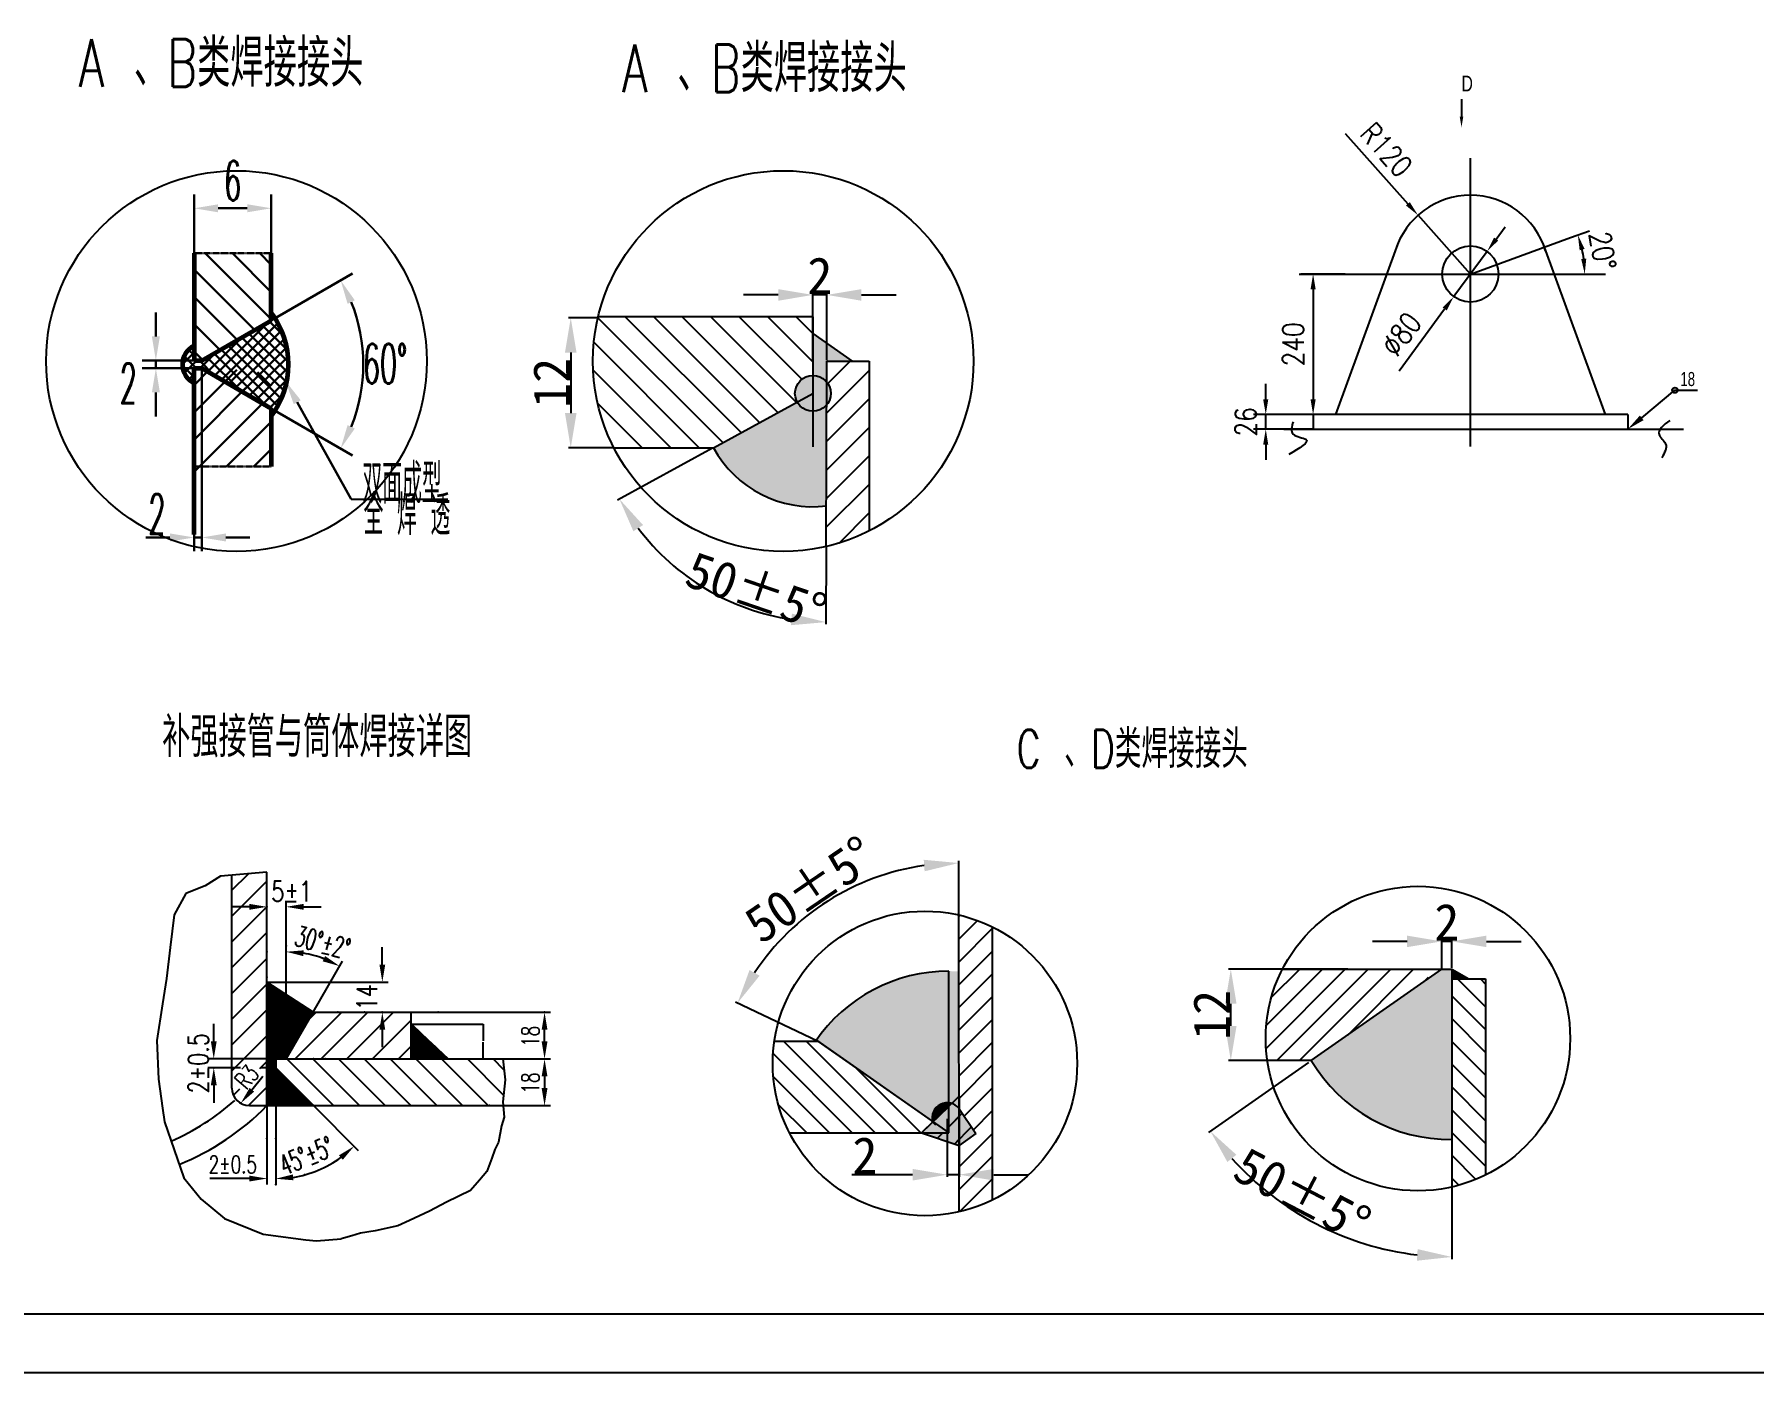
# Model space of a CAD drawing. Header units: millimetres. Extents: x 75358 to 83432, y 78872 to 84574.
# Drawn here: x 76791 to 79600, y 78872 to 81058 of the extents above; entities that cross this region are included whole.
import ezdxf
from ezdxf.enums import TextEntityAlignment as Align

# ---------------------------------------------------------------- set-up
doc = ezdxf.new("R2010")
doc.units = ezdxf.units.MM
for name, pattern in [('CENTER', [50.8, 31.75, -6.35, 6.35, -6.35]), ('JXX-S', [1.7, 0.9, -0.2, 0.1, -0.2, 0.1, -0.2]), ('XX-S', [0.5, 0.3, -0.2])]:
    doc.linetypes.add(name, pattern=pattern)
for name, color, linetype in [('09图框与明细表层', 4, 'Continuous'), ('1', 1, 'Continuous'), ('2', 4, 'Continuous'), ('2细线层', 4, 'Continuous'), ('3中心线层', 1, 'CENTER'), ('6文字层', 3, 'Continuous'), ('DIM', 4, 'Continuous')]:
    doc.layers.add(name, color=color, linetype=linetype)
for name, color, linetype, lineweight in [('A 粗实线', 7, 'Continuous', 60), ('B 细实线', 4, 'Continuous', 30), ('F 短虚线', 6, 'XX-S', 40), ('H 短双点线', 3, 'JXX-S', 30)]:
    doc.layers.add(name, color=color, linetype=linetype, lineweight=lineweight)
doc.styles.add('HZTXT', font='TXT.SHX', dxfattribs={"width": 0.75, "bigfont": 'HZTXT'})
doc.styles.add('ISO-25-WS', font='', dxfattribs={"height": 60})
doc.styles.get("Standard").update_dxf_attribs({"font": 'arial.ttf'})
doc.styles.add('TH_GBDIM', font='romans.shx', dxfattribs={"width": 0.8, "bigfont": 'gbcbig.shx'})
doc.styles.add('VCADHZ', font='vcadtxt3.shx', dxfattribs={"width": 0.75, "bigfont": 'vcadhz.shx'})
doc.styles.add('残雪', font='romans.shx', dxfattribs={"width": 0.5, "bigfont": 'hztxt.shx'})
doc.styles.get('ISO-25-WS').set_extended_font_data('FangSong_GB2312')
doc.dimstyles.new('ISO-25_WS', dxfattribs={"dimscale": 0.707071, "dimtxt": 60, "dimasz": 80, "dimexe": 5, "dimexo": 2, "dimgap": 2, "dimtad": 1, "dimdec": 4, "dimdsep": 46, "dimtxsty": 'ISO-25-WS', "dimcen": 2.5, "dimadec": 0, "dimazin": 0, "dimtfac": 1, "dimtdec": 4, "dimtix": 1, "dimtmove": 0, "dimatfit": 0, "dimfxl": 1, "dimtolj": 1, "dimtzin": 0, "dimarcsym": 0})
doc.dimstyles.get("Standard").update_dxf_attribs({"dimtxt": 0.18, "dimasz": 0.18, "dimexe": 0.18, "dimexo": 0.0625, "dimgap": 0.09, "dimtad": 0, "dimtih": 1, "dimtoh": 1, "dimdec": 4, "dimzin": 0, "dimdsep": 46, "dimtxsty": 'Standard', "dimcen": 0.09, "dimadec": 0, "dimazin": 0, "dimtfac": 1, "dimtdec": 4, "dimtofl": 0, "dimtmove": 0, "dimatfit": 3, "dimfxl": 1, "dimtolj": 1, "dimtzin": 0, "dimarcsym": 0})
doc.dimstyles.new('TH_GBDIM', dxfattribs={"dimscale": 10, "dimtxt": 3.5, "dimasz": 2.5, "dimexe": 2, "dimexo": 0, "dimgap": 1.5, "dimtad": 1, "dimdec": 0, "dimzin": 0, "dimdsep": 46, "dimtxsty": 'TH_GBDIM', "dimcen": 2.5, "dimclrd": 130, "dimclre": 130, "dimclrt": 3, "dimadec": 0, "dimazin": 0, "dimtfac": 0.714286, "dimtdec": 0, "dimtmove": 0, "dimatfit": 3, "dimfxl": 1, "dimtzin": 0, "dimlwd": -1, "dimlwe": -1, "dimarcsym": 0})
pattern_1 = [(45, (46822.65, 124720.036), (-18.613124, 18.613124), [])]

# ---------------------------------------------------------------- blocks, each defined once
blk = doc.blocks.new('*D229')
at = {"layer": 'Defpoints', "color": 0, "transparency": 16777216}
for p in [(77712.2, 80594.8), (77667.8, 80382.7), (77738.2, 80382.7)]:
    blk.add_point(p, dxfattribs=at)
at = {"layer": 'DIM', "color": 0, "lineweight": -2, "transparency": 16777216}
for p, q in [((77710.7, 80594.8), (77664.2, 80594.8)), ((77667.8, 80538.2), (77667.8, 80439.2)), ((77736.8, 80382.7), (77664.2, 80382.7))]:
    blk.add_line(p, q, dxfattribs=at)
at = {"layer": 'DIM', "color": 0, "transparency": 16777216}
for points in [[(77658.3, 80538.2), (77677.2, 80538.2), (77667.8, 80594.8)], [(77658.3, 80439.2), (77677.2, 80439.2), (77667.8, 80382.7)]]:
    blk.add_solid(points, dxfattribs=at)
at = {"layer": 'DIM', "color": 0, "transparency": 16777216, "insert": (77636.3, 80488.7), "char_height": 60, "attachment_point": 5, "rotation": 90, "style": 'ISO-25-WS'}
blk.add_mtext('\\A1;12', dxfattribs=at)
blk = doc.blocks.new('*D230')
at = {"layer": 'Defpoints', "color": 0, "transparency": 16777216}
for p in [(78086.2, 80524.3), (78063.4, 80471.5), (77900.9, 80382.7), (78085.2, 80221.4), (77833, 80192.4)]:
    blk.add_point(p, dxfattribs=at)
at = {"layer": 'DIM', "color": 0, "lineweight": -2, "transparency": 16777216}
for p, q in [((77899.6, 80382), (77744.2, 80297.1)), ((78085.2, 80220), (78084.8, 80094.3))]:
    blk.add_line(p, q, dxfattribs=at)
blk.add_arc((78086.1, 80483.8), 386, 217.0489, 261.4097, dxfattribs=at)
at = {"layer": 'DIM', "color": 0, "transparency": 16777216}
for points in [[(77770.1, 80246.2), (77785.9, 80256.4), (77747.3, 80298.8)], [(78029.1, 80111.6), (78027.7, 80092.8), (78084.8, 80097.8)]]:
    blk.add_solid(points, dxfattribs=at)
at = {"layer": 'DIM', "color": 0, "transparency": 16777216, "insert": (77971.1, 80148.4), "char_height": 60, "attachment_point": 5, "rotation": 341.0743, "style": 'ISO-25-WS'}
blk.add_mtext('\\A1;50±5°', dxfattribs=at)
blk = doc.blocks.new('*D231')
at = {"layer": 'Defpoints', "color": 0, "transparency": 16777216}
for p in [(78063.4, 80632.3), (78063.4, 80524.3), (78086.2, 80524.3)]:
    blk.add_point(p, dxfattribs=at)
at = {"layer": 'DIM', "color": 0, "lineweight": -2, "transparency": 16777216}
for p, q in [((78006.8, 80632.3), (77950.3, 80632.3)), ((78063.4, 80525.7), (78063.4, 80635.8)), ((78086.2, 80632.3), (78063.4, 80632.3)), ((78086.2, 80525.7), (78086.2, 80635.8)), ((78142.8, 80632.3), (78199.3, 80632.3))]:
    blk.add_line(p, q, dxfattribs=at)
at = {"layer": 'DIM', "color": 0, "transparency": 16777216}
for points in [[(78006.8, 80641.7), (78006.8, 80622.8), (78063.4, 80632.3)], [(78142.8, 80641.7), (78142.8, 80622.8), (78086.2, 80632.3)]]:
    blk.add_solid(points, dxfattribs=at)
at = {"layer": 'DIM', "color": 0, "transparency": 16777216, "insert": (78074.8, 80663.7), "char_height": 60, "attachment_point": 5, "style": 'ISO-25-WS'}
blk.add_mtext('\\A1;2', dxfattribs=at)
blk = doc.blocks.new('*D244')
at = {"layer": 'Defpoints', "color": 0, "transparency": 16777216}
for p in [(77407.2, 79441.2), (77467.4, 79384.2), (77524.5, 79384.2)]:
    blk.add_point(p, dxfattribs=at)
at = {"layer": 'DIM', "color": 0, "lineweight": -2, "transparency": 16777216}
for p, q in [((77407.3, 79441.2), (77524.7, 79441.2)), ((77524.5, 79441), (77524.5, 79413.7)), ((77524.5, 79384.4), (77524.5, 79411.7)), ((77467.5, 79384.2), (77524.7, 79384.2))]:
    blk.add_line(p, q, dxfattribs=at)
at = {"layer": 'DIM', "color": 0, "transparency": 16777216}
for points in [[(77524.5, 79441), (77524.6, 79441), (77524.5, 79441.2)], [(77524.5, 79384.4), (77524.6, 79384.4), (77524.5, 79384.2)]]:
    blk.add_solid(points, dxfattribs=at)
at = {"layer": 'DIM', "color": 0, "transparency": 16777216, "insert": (77524.5, 79412.7), "char_height": 0.18, "attachment_point": 5}
blk.add_mtext('\\A1;8', dxfattribs=at)
blk = doc.blocks.new('*D276')
at = {"layer": 'Defpoints', "color": 0, "transparency": 16777216}
for p in [(78154.8, 79676.2), (78301.8, 79577.4), (78072.3, 79412.8), (78302.3, 79303.4), (78302.3, 79303.4)]:
    blk.add_point(p, dxfattribs=at)
at = {"layer": 'DIM', "color": 0, "lineweight": -2, "transparency": 16777216}
for p, q in [((78301.8, 79578.9), (78301.6, 79707.8)), ((78071, 79413.4), (77937.1, 79477.2))]:
    blk.add_line(p, q, dxfattribs=at)
blk.add_arc((78302.3, 79303.4), 401, 98.1931, 146.4619, dxfattribs=at)
at = {"layer": 'DIM', "color": 0, "transparency": 16777216}
for points in [[(78244.5, 79709.6), (78245.9, 79690.8), (78301.6, 79704.3)], [(77976.3, 79520.2), (77959.9, 79529.5), (77940.3, 79475.6)]]:
    blk.add_solid(points, dxfattribs=at)
at = {"layer": 'DIM', "color": 0, "transparency": 16777216, "insert": (78059, 79660.8), "char_height": 60, "attachment_point": 5, "rotation": 34.2464, "style": 'ISO-25-WS'}
blk.add_mtext('\\A1;50±5°', dxfattribs=at)
blk = doc.blocks.new('*D277')
at = {"layer": 'Defpoints', "color": 0, "transparency": 16777216}
for p in [(79090.9, 79576.3), (79090.9, 79530.9), (79107.3, 79531.8)]:
    blk.add_point(p, dxfattribs=at)
at = {"layer": 'DIM', "color": 0, "lineweight": -2, "transparency": 16777216}
for p, q in [((79090.9, 79532.3), (79090.9, 79579.8)), ((79107.3, 79533.2), (79107.3, 79579.8)), ((79034.3, 79576.3), (78977.7, 79576.3)), ((79107.3, 79576.3), (79090.9, 79576.3)), ((79163.9, 79576.3), (79220.4, 79576.3))]:
    blk.add_line(p, q, dxfattribs=at)
at = {"layer": 'DIM', "color": 0, "transparency": 16777216}
for points in [[(79034.3, 79585.7), (79034.3, 79566.9), (79090.9, 79576.3)], [(79163.9, 79585.7), (79163.9, 79566.9), (79107.3, 79576.3)]]:
    blk.add_solid(points, dxfattribs=at)
at = {"layer": 'DIM', "color": 0, "transparency": 16777216, "insert": (79099.1, 79607.7), "char_height": 60, "attachment_point": 5, "style": 'ISO-25-WS'}
blk.add_mtext('\\A1;2', dxfattribs=at)
blk = doc.blocks.new('*D278')
at = {"layer": 'Defpoints', "color": 0, "transparency": 16777216}
for p in [(79090.9, 79530.9), (79107.3, 79535.3), (78874.5, 79379.4), (79107.3, 79175.1), (78819.7, 79156.1)]:
    blk.add_point(p, dxfattribs=at)
at = {"layer": 'DIM', "color": 0, "lineweight": -2, "transparency": 16777216}
for p, q in [((78873.4, 79378.6), (78709.9, 79264.1)), ((79107.3, 79173.7), (79107.3, 79057.3))]:
    blk.add_line(p, q, dxfattribs=at)
blk.add_arc((79107.3, 79542.4), 481.5, 221.7343, 263.2657, dxfattribs=at)
at = {"layer": 'DIM', "color": 0, "transparency": 16777216}
for points in [[(78740.6, 79216), (78755.3, 79227.7), (78712.8, 79266.2)], [(79051.4, 79073.6), (79050.3, 79054.7), (79107.3, 79060.8)]]:
    blk.add_solid(points, dxfattribs=at)
at = {"layer": 'DIM', "color": 0, "transparency": 16777216, "insert": (78899.5, 79143.2), "char_height": 60, "attachment_point": 5, "rotation": 332.5, "style": 'ISO-25-WS'}
blk.add_mtext('\\A1;50±5°\u3000', dxfattribs=at)
blk = doc.blocks.new('*D279')
at = {"layer": 'Defpoints', "color": 0, "transparency": 16777216}
for p in [(78302.3, 79303.4), (78283, 79287.9), (78283, 79195.2)]:
    blk.add_point(p, dxfattribs=at)
at = {"layer": 'DIM', "color": 0, "lineweight": -2, "transparency": 16777216}
for p, q in [((78302.3, 79301.9), (78302.3, 79191.6)), ((78283, 79286.4), (78283, 79191.6)), ((78226.4, 79195.2), (78127, 79195.2)), ((78302.3, 79195.2), (78283, 79195.2)), ((78358.9, 79195.2), (78415.5, 79195.2))]:
    blk.add_line(p, q, dxfattribs=at)
at = {"layer": 'DIM', "color": 0, "transparency": 16777216}
for points in [[(78226.4, 79204.6), (78226.4, 79185.7), (78283, 79195.2)], [(78358.9, 79204.6), (78358.9, 79185.7), (78302.3, 79195.2)]]:
    blk.add_solid(points, dxfattribs=at)
at = {"layer": 'DIM', "color": 0, "transparency": 16777216, "insert": (78148.4, 79226.6), "char_height": 60, "attachment_point": 5, "style": 'ISO-25-WS'}
blk.add_mtext('\\A1;2', dxfattribs=at)
blk = doc.blocks.new('*D280')
at = {"layer": 'Defpoints', "color": 0, "transparency": 16777216}
for p in [(78746.2, 79530.9), (78938.9, 79530.9), (78873, 79381.6)]:
    blk.add_point(p, dxfattribs=at)
at = {"layer": 'DIM', "color": 0, "lineweight": -2, "transparency": 16777216}
for p, q in [((78937.5, 79530.9), (78742.7, 79530.9)), ((78746.2, 79438.2), (78746.2, 79474.3)), ((78871.6, 79381.6), (78742.7, 79381.6))]:
    blk.add_line(p, q, dxfattribs=at)
at = {"layer": 'DIM', "color": 0, "transparency": 16777216}
for points in [[(78736.8, 79474.3), (78755.6, 79474.3), (78746.2, 79530.9)], [(78736.8, 79438.2), (78755.6, 79438.2), (78746.2, 79381.6)]]:
    blk.add_solid(points, dxfattribs=at)
at = {"layer": 'DIM', "color": 0, "transparency": 16777216, "insert": (78714.8, 79456.2), "char_height": 60, "attachment_point": 5, "rotation": 90, "style": 'ISO-25-WS'}
blk.add_mtext('\\A1;12', dxfattribs=at)
blk = doc.blocks.new('*D339')
at = {"layer": '2细线层', "color": 130, "transparency": 16777216}
for p, q in [((78803.3, 80461.8), (78803.3, 80486.8)), ((78880.7, 80436.8), (78783.3, 80436.8)), ((78803.3, 80412.9), (78803.3, 80436.8)), ((78880.7, 80412.9), (78783.3, 80412.9)), ((78803.3, 80387.9), (78803.3, 80362.9))]:
    blk.add_line(p, q, dxfattribs=at)
for points in [[(78799.1, 80461.8), (78807.4, 80461.8), (78803.3, 80436.8)], [(78799.1, 80387.9), (78807.4, 80387.9), (78803.3, 80412.9)]]:
    blk.add_solid(points, dxfattribs=at)
at = {"layer": 'Defpoints', "color": 0, "transparency": 16777216}
for p in [(78803.3, 80436.8), (78880.7, 80436.8), (78880.7, 80412.9)]:
    blk.add_point(p, dxfattribs=at)
at = {"layer": '2细线层', "color": 3, "transparency": 16777216, "insert": (78770.8, 80424.9), "char_height": 35, "attachment_point": 5, "rotation": 90, "style": 'TH_GBDIM'}
blk.add_mtext('26', dxfattribs=at)
blk = doc.blocks.new('*D340')
at = {"layer": '2细线层', "color": 130, "transparency": 16777216}
for p, q in [((78933.3, 80666.4), (78860.7, 80666.4)), ((78880.7, 80641.4), (78880.7, 80461.8)), ((78917.4, 80436.8), (78860.7, 80436.8))]:
    blk.add_line(p, q, dxfattribs=at)
for points in [[(78876.5, 80641.4), (78884.9, 80641.4), (78880.7, 80666.4)], [(78876.5, 80461.8), (78884.9, 80461.8), (78880.7, 80436.8)]]:
    blk.add_solid(points, dxfattribs=at)
at = {"layer": 'Defpoints', "color": 0, "transparency": 16777216}
for p in [(78933.3, 80666.4), (78880.7, 80436.8), (78917.4, 80436.8)]:
    blk.add_point(p, dxfattribs=at)
at = {"layer": '2细线层', "color": 3, "transparency": 16777216, "insert": (78848.2, 80551.6), "char_height": 35, "attachment_point": 5, "rotation": 90, "style": 'TH_GBDIM'}
blk.add_mtext('240', dxfattribs=at)
blk = doc.blocks.new('*D344')
at = {"layer": '2细线层', "color": 130, "transparency": 16777216}
blk.add_line((79301.3, 80726), (79332, 80737.2), dxfattribs=at)
blk.add_arc((79137.7, 80666.4), 186.8, 7.6736, 12.3264, dxfattribs=at)
for points in [[(79316.2, 80705.2), (79324.2, 80707.5), (79313.2, 80730.3)], [(79327, 80691.7), (79318.7, 80691.1), (79324.5, 80666.4)]]:
    blk.add_solid(points, dxfattribs=at)
at = {"layer": 'Defpoints', "color": 0, "transparency": 16777216}
for p in [(79301.3, 80726), (79323.2, 80688.1), (78857.7, 80666.4), (79137.7, 80666.4), (79358.7, 80666.4)]:
    blk.add_point(p, dxfattribs=at)
at = {"layer": '2细线层', "color": 3, "transparency": 16777216, "insert": (79353.7, 80704.5), "char_height": 35, "attachment_point": 5, "rotation": 280, "style": 'TH_GBDIM'}
blk.add_mtext('20°', dxfattribs=at)
blk = doc.blocks.new('*D345')
at = {"layer": '2细线层', "color": 130, "transparency": 16777216}
for p, q in [((79179.8, 80723.5), (79194.6, 80743.7)), ((79164.9, 80703.4), (79110.5, 80629.5)), ((79021.1, 80508.2), (79095.6, 80609.3))]:
    blk.add_line(p, q, dxfattribs=at)
for points in [[(79176.4, 80726), (79183.1, 80721.1), (79164.9, 80703.4)], [(79092.3, 80611.8), (79099, 80606.9), (79110.5, 80629.5)]]:
    blk.add_solid(points, dxfattribs=at)
at = {"layer": 'Defpoints', "color": 0, "transparency": 16777216}
for p in [(79164.9, 80703.4), (79110.5, 80629.5)]:
    blk.add_point(p, dxfattribs=at)
at = {"layer": '2细线层', "color": 3, "transparency": 16777216, "insert": (79024.8, 80568), "char_height": 35, "attachment_point": 5, "rotation": 53.6142, "style": 'TH_GBDIM'}
blk.add_mtext('%%C80', dxfattribs=at)
blk = doc.blocks.new('*D341')
at = {"layer": '2细线层', "color": 130, "transparency": 16777216}
for p, q in [((78933.2, 80895.8), (79035.5, 80781.1)), ((79137.7, 80666.4), (79052.1, 80762.4))]:
    blk.add_line(p, q, dxfattribs=at)
blk.add_solid([(79038.6, 80783.9), (79032.4, 80778.3), (79052.1, 80762.4)], dxfattribs=at)
at = {"layer": 'Defpoints', "color": 0, "transparency": 16777216}
for p in [(79052.1, 80762.4), (79137.7, 80666.4)]:
    blk.add_point(p, dxfattribs=at)
at = {"layer": '2细线层', "color": 3, "transparency": 16777216, "insert": (79000.3, 80869.4), "char_height": 35, "attachment_point": 5, "rotation": 311.7198, "style": 'TH_GBDIM'}
blk.add_mtext('R120', dxfattribs=at)

msp = doc.modelspace()

# ---------------------------------------------------------------- hatches: boundary and pattern name
at = {"layer": 'DIM'}
h = msp.add_hatch(dxfattribs=at)
h.set_pattern_fill('ANSI31', color=4, scale=10.363359, angle=90, style=0)
h.set_pattern_definition([(135, (88483.44, 140646.436), (-23.266405, -23.266405), [])])
h.paths.add_polyline_path([(77712.58985, 80596.58762, 0.0587464466), (77704.06508, 80524.28242, 0.1187762458), (77738.18459, 80382.67938), (77900.87706, 80382.67938), (78037.71765, 80457.4264, -0.1256418044), (78034.13653, 80471.45271, -0.4142135624), (78063.39584, 80500.71202), (78063.39584, 80596.58762)])
h = msp.add_hatch(color=4, dxfattribs=at)
h.paths.add_polyline_path([(78085.42587, 80287.58391), (78085.96298, 80452.8293, -0.5307256228), (78037.71765, 80457.4264), (77900.87706, 80382.67938, 0.3066249127)])
h.paths.add_polyline_path([(78063.39584, 80500.71202, -0.2255500073), (78086.08357, 80489.92903), (78086.19523, 80524.28242), (78127.66245, 80524.28242), (78063.39584, 80569.27297)])
h = msp.add_hatch(dxfattribs=at)
h.set_pattern_fill('ANSI31', color=4, scale=10.363359, style=0)
h.set_pattern_definition([(45, (30960.995, 137222.376), (-23.266405, 23.266405), [])])
h.paths.add_polyline_path([(78155.2843, 80524.28242), (78086.19523, 80524.28242), (78086.08357, 80489.92903, -0.1725435257), (78092.65515, 80471.45271, -0.1742175688), (78085.96298, 80452.8293), (78085.21082, 80221.42116, 0.060158848), (78155.2843, 80246.84768)])
h = msp.add_hatch(color=4, dxfattribs=at)
h.paths.add_polyline_path([(78063.39584, 80500.71202, 0.4142135624), (78034.13653, 80471.45271, 0.1256418044), (78037.71765, 80457.4264), (78063.39584, 80471.45271)])
h.paths.add_polyline_path([(78037.71765, 80457.4264, 0.2742966631), (78063.39584, 80442.1934), (78063.39584, 80471.45271)])
h.paths.add_polyline_path([(78063.39584, 80442.1934, 0.4142135624), (78092.65515, 80471.45271, 0.4142135624), (78063.39584, 80500.71202)])
for points in [[(77901.30972, 80382.91571, 0.2508584514), (78063.39584, 80323.43142), (78063.39584, 80442.1934, -0.2742966631), (78037.71765, 80457.4264)], [(78285.25513, 79527.68604, 0.2445590256), (78069.06686, 79415.07325), (78264.93812, 79277.92272, -0.2437737517), (78285.25513, 79288.47136)], [(78301.8365, 79527.17371, 0.0157082661), (78285.25513, 79527.68604), (78285.36834, 79312.52038, -0.1943528907), (78301.8365, 79303.94952)], [(79107.2941, 79530.85193), (79090.85168, 79530.85193), (78877.72577, 79381.61956, 0.268636763), (79107.2941, 79252.86145)], [(79134.92973, 79515.26677), (79107.43306, 79530.85193), (79107.42486, 79515.26677)], [(78285.37136, 79306.78845), (78285.36834, 79312.52038, 0.5267993325), (78259.12701, 79281.17762)]]:
    msp.add_hatch(color=4, dxfattribs=at).paths.add_polyline_path(points)
h = msp.add_hatch(dxfattribs=at)
h.set_pattern_fill('ANSI31', color=4, scale=8.290687, style=0)
h.set_pattern_definition([(45, (39645.86, 124720.036), (-18.613124, 18.613124), [])])
h.paths.add_polyline_path([(78302.20355, 79323.21433), (78302.33, 79303.35326), (78329.47213, 79262.63685), (78302.30337, 79242.67038), (78302.4374, 79134.53033, 0.0585673012), (78357.10775, 79154.10306), (78357.10775, 79599.66041, 0.0591891336), (78301.8365, 79619.37102)])
h = msp.add_hatch(dxfattribs=at)
h.set_pattern_fill('ANSI31', color=4, scale=8.290687, angle=90, style=0)
h.set_pattern_definition([(225, (57778.933, 63886.012), (-18.613124, 18.613124), [])])
h.paths.add_polyline_path([(79070.39572, 79516.52851, -0.1546364443), (79065.85735, 79530.85193), (78830.54372, 79530.85193, 0.1187762458), (78803.24812, 79417.5695, 0.0362777798), (78805.85992, 79381.61956), (78877.72577, 79381.61956)])
h.paths.add_polyline_path([(78791.92697, 79434.0121), (78791.92697, 79478.4594), (78854.10712, 79478.4594), (78854.10712, 79434.0121)], flags=9)
h = msp.add_hatch(dxfattribs=at)
h.set_pattern_fill('ANSI31', color=4, scale=0.952827, angle=90, style=0)
h.set_pattern_definition([(135, (36364.75852, 84430.61875), (-0.08421883582, -0.08421883582), [])])
h.paths.add_polyline_path([(77202.76056, 79489.27028), (77171.39549, 79509.78817), (77171.39549, 79384.25488), (77185.6879, 79384.25488), (77202.76056, 79384.25488)])
h.paths.add_polyline_path([(77246.76977, 79460.48106), (77202.76056, 79489.27028), (77202.76056, 79384.25488)])
h.paths.add_polyline_path([(77171.39549, 79384.25488), (77171.39549, 79369.96246), (77185.6879, 79369.96246), (77185.6879, 79384.25488)])
h.paths.add_polyline_path([(77171.39549, 79308.02869), (77247.62167, 79308.02869), (77185.6879, 79369.96246), (77171.39549, 79369.96246)])
h = msp.add_hatch(dxfattribs=at)
h.set_pattern_fill('ANSI31', color=4, scale=8.290687, angle=90, style=0)
h.set_pattern_definition([(135, (47024.87, 124785.201), (-18.613124, -18.613124), [])])
h.paths.add_polyline_path([(79107.2941, 79266.7652), (79107.2941, 79175.08021, 0.0591891336), (79162.56535, 79194.79082), (79162.56535, 79515.26677), (79107.42486, 79515.26677)])
h = msp.add_hatch(dxfattribs=at)
h.set_pattern_fill('ANSI31', color=4, scale=0.952827, angle=90, style=0)
h.set_pattern_definition([(135, (36280.83052, 84430.61875), (-0.08421883582, -0.08421883582), [])])
h.paths.add_polyline_path([(77407.24529, 79441.15309), (77407.24529, 79384.25488), (77450.91001, 79384.25488), (77450.91001, 79384.30421), (77467.32577, 79384.30421)])
h = msp.add_hatch(dxfattribs=at)
h.set_pattern_fill('ANSI31', color=4, scale=8.290687, angle=90, style=0)
h.set_pattern_definition([(135, (56973.476, 94908.44), (-18.613124, -18.613124), [])])
h.paths.add_polyline_path([(78072.26816, 79412.83168), (78000.40232, 79412.83168, 0.0362777798), (77997.79052, 79376.88174, 0.1187762458), (78025.08612, 79263.5993), (78260.39975, 79263.5993, -0.1546364443), (78264.93812, 79277.92272)])
h.paths.add_polyline_path([(77986.46937, 79315.99184), (77986.46937, 79360.43914), (78048.64952, 79360.43914), (78048.64952, 79315.99184)], flags=9)
h = msp.add_hatch(dxfattribs=at)
h.set_pattern_fill('ANSI31', color=4, scale=8.290687, style=0)
h.set_pattern_definition(pattern_1)
h.paths.add_polyline_path([(78241.11386, 79263.5993), (78302.30337, 79242.67038), (78302.22801, 79303.47964, 0.2007635968), (78285.36834, 79312.52038), (78285.39408, 79263.5993)])
h = msp.add_hatch(dxfattribs=at)
h.set_pattern_fill('ANSI31', color=4, scale=8.290687, style=0)
h.set_pattern_definition(pattern_1)
h.paths.add_polyline_path([(78329.47213, 79262.63685), (78302.33, 79303.35326, 0.0016382483), (78302.22801, 79303.47964), (78302.30337, 79242.67038)])
h.paths.add_polyline_path([(78302.30337, 79242.67038), (78302.22801, 79303.47964, 0.2007635968), (78285.36834, 79312.52038), (78285.39408, 79263.5993), (78241.11386, 79263.5993)])
h = msp.add_hatch(color=4, dxfattribs=at)
h.paths.add_polyline_path([(78302.22801, 79303.47964, 0.1489279524), (78290.24924, 79311.54859), (78285.37136, 79306.78845), (78285.39408, 79263.5993), (78241.11386, 79263.5993), (78302.30337, 79242.67038)])
h.paths.add_polyline_path([(78302.30337, 79242.67038), (78329.47213, 79262.63685), (78302.33, 79303.35326, 0.0016382483), (78302.22801, 79303.47964)])
h = msp.add_hatch(color=4, dxfattribs=at)
h.paths.add_polyline_path([(78285.39408, 79263.5993), (78259.61272, 79281.65161), (78241.11386, 79263.5993)])
h.paths.add_polyline_path([(78285.39408, 79263.5993), (78285.37136, 79306.78845), (78259.61272, 79281.65161)])

# ---------------------------------------------------------------- linework, layer by layer
at = {"layer": '09图框与明细表层', "color": 7}
msp.add_line((75598.19635, 78967.91393), (83335.79635, 78967.91393), dxfattribs=at)
at = {"layer": '09图框与明细表层'}
msp.add_line((75358.19635, 78871.91393), (83431.79635, 78871.91393), dxfattribs=at)
at = {"layer": '1', "color": 2, "linetype": 'ByBlock'}
msp.add_line((77171.39549, 79689.15963), (77095.65391, 79683.08193), dxfattribs=at)
at = {"layer": '2', "color": 1, "linetype": 'ByBlock'}
msp.add_line((77171.39549, 79308.02869), (77171.39549, 79689.15963), dxfattribs=at)
at = {"layer": '2细线层'}
for p, q in [((79123.11128, 80952.29258), (79123.11128, 80923.48717)), ((79019.14056, 80716.2454), (78917.43167, 80436.80254)), ((79137.69858, 80666.43754), (79301.30191, 80725.98428)), ((79256.2566, 80716.2454), (79357.96549, 80436.80254)), ((79417.54601, 80431.45731), (79471.85299, 80476.66663)), ((79471.85299, 80476.66663), (79508.76964, 80476.66663)), ((79394.70709, 80436.80254), (78880.69007, 80436.80254)), ((78880.69007, 80436.80254), (78880.69007, 80412.9205)), ((79394.70709, 80436.80254), (79394.70709, 80412.9205)), ((78832.7977, 80412.9205), (79485.61889, 80412.9205))]:
    msp.add_line(p, q, dxfattribs=at)
for centre, radius in [((79137.69858, 80666.43754), 45.927), ((79471.85299, 80476.66663), 4.4575)]:
    msp.add_circle(centre, radius, dxfattribs=at)
msp.add_arc((79137.69858, 80666.43754), 128.5956, 17.21204925, 162.78795075, dxfattribs=at)
for points in [[(78847.94709, 80425.17171), (78847.94709, 80404.91294), (78868.91043, 80396.52999), (78840.95931, 80371.38112)], [(79463.41072, 80427.24019), (79445.87441, 80404.23033), (79456.5606, 80389.16433), (79450.25853, 80366.42836)]]:
    msp.add_spline(points, degree=3, dxfattribs=at)
for points in [[(79120.23074, 80923.48717), (79125.99183, 80923.48717), (79123.11128, 80906.20392)], [(79420.63114, 80427.77891), (79414.46089, 80435.13572), (79394.70709, 80412.9205)]]:
    msp.add_solid(points, dxfattribs=at)
at = {"layer": '3中心线层', "ltscale": 50}
for p, q in [((79137.69858, 80384.63004), (79137.69858, 80855.53594)), ((78857.72657, 80666.43754), (79358.66991, 80666.43754))]:
    msp.add_line(p, q, dxfattribs=at)
at = {"layer": 'A 粗实线'}
for p, q in [((77052.3234, 80700.5085), (77052.3234, 80525.043)), ((77178.54841, 80590.63162), (77178.54841, 80700.5085)), ((77064.94591, 80525.043), (77178.54841, 80590.63162)), ((77052.3234, 80525.043), (77064.94591, 80525.043)), ((77052.3234, 80241.0686), (77052.3234, 80512.42081)), ((77052.3234, 80512.42081), (77064.94591, 80512.42081)), ((77064.94591, 80512.42081), (77178.54841, 80446.83219)), ((77178.54841, 80446.83219), (77178.54841, 80351.87695))]:
    msp.add_line(p, q, dxfattribs=at)
for centre, radius, start, end in [((77065.85192, 80518.73191), 140.87063, 323.13010407, 36.86989593), ((77066.9699, 80518.73191), 33.77926, 115.69589182, 244.30410818)]:
    msp.add_arc(centre, radius, start, end, dxfattribs=at)
at = {"layer": 'B 细实线'}
for p, q in [((77052.3234, 80700.5085), (77052.3234, 80796.27812)), ((77178.54835, 80664.57092), (77178.54835, 80796.27812)), ((77091.6984, 80773.77812), (77139.17335, 80773.77812)), ((77151.38066, 80574.94656), (77052.3234, 80673.97433)), ((77070.41515, 80700.5085), (77178.54841, 80592.40758)), ((77178.54835, 80637.02809), (77115.04921, 80700.5085)), ((77159.68286, 80700.5085), (77178.54835, 80681.6486)), ((77178.54841, 80590.63162), (77311.37025, 80667.31656)), ((77052.3234, 80629.35382), (77123.08699, 80558.61112)), ((76989.93133, 80564.418), (76989.93133, 80603.793)), ((77194.8363, 80569.87753), (77175.71314, 80588.99479)), ((77178.54841, 80593.03393), (77181.90053, 80596.38524)), ((77094.79335, 80542.27567), (77052.3234, 80584.73285)), ((77130.60132, 80562.94933), (77074.52525, 80506.88999)), ((77085.84272, 80500.35563), (77172.8606, 80587.3478)), ((77187.75457, 80584.38894), (77097.16018, 80493.82173)), ((77108.47764, 80487.28737), (77193.60856, 80572.39309)), ((77201.85192, 80491.47073), (77130.44332, 80562.85827)), ((77141.76078, 80569.39217), (77204.55753, 80506.61449)), ((77205.94682, 80523.07382), (77153.07827, 80575.92653)), ((77164.39576, 80582.46043), (77202.0645, 80544.80325)), ((77033.19672, 80519.37299), (77052.3234, 80538.49401)), ((77052.3234, 80533.61083), (77043.1995, 80542.73204)), ((77052.32337, 80540.11234), (77066.4997, 80525.94023)), ((77062.20402, 80512.42081), (77088.34207, 80538.55086)), ((77170.36168, 80451.5587), (77085.17349, 80536.72174)), ((77096.49099, 80543.25564), (77187.40841, 80452.36532)), ((77193.26245, 80464.36116), (77107.80842, 80549.79)), ((77119.12588, 80556.3239), (77199.11644, 80476.35701)), ((77199.30625, 80560.24101), (77119.79511, 80480.75347)), ((77131.11257, 80474.2191), (77202.01186, 80545.09724)), ((77052.3234, 80525.043), (76967.43133, 80525.043)), ((77052.3234, 80512.42081), (76967.43133, 80512.42081)), ((76989.93133, 80525.043), (76989.93133, 80512.42081)), ((77052.3234, 80497.91432), (77033.23523, 80516.99686)), ((77035.95823, 80532.12275), (77055.66604, 80512.42081)), ((77056.72185, 80525.043), (77036.28375, 80504.61104)), ((77052.3234, 80512.42081), (77052.3234, 80213.59054)), ((77122.12516, 80509.97564), (77052.3234, 80440.19476)), ((77074.44884, 80506.93427), (77052.3234, 80484.81545)), ((77085.84321, 80500.35563), (77061.14829, 80525.043)), ((77064.94591, 80512.42081), (77064.94591, 80213.59054)), ((77073.85606, 80530.18738), (77128.10243, 80475.95716)), ((77204.71746, 80529.95394), (77142.43, 80467.6852)), ((77153.74749, 80461.15084), (77205.71719, 80513.1054)), ((77155.74536, 80506.22544), (77178.54835, 80483.4292)), ((77043.73568, 80494.21233), (77052.3234, 80502.7975)), ((77052.3234, 80395.57407), (77136.58916, 80479.81473)), ((77201.83487, 80491.37597), (77165.06499, 80454.61694)), ((76989.93133, 80473.04581), (76989.93133, 80433.67081)), ((77164.08442, 80455.18301), (77052.3234, 80343.45542)), ((77176.38242, 80448.08258), (77193.83067, 80465.52557)), ((77220.93377, 80457.0284), (77308.76813, 80298.48925)), ((77105.38147, 80351.87695), (77178.54841, 80425.02209)), ((77178.54841, 80446.83219), (77311.37025, 80370.14725)), ((77181.55436, 80440.36948), (77178.54841, 80443.3741)), ((77178.54841, 80380.40146), (77150.01548, 80351.87695)), ((77012.9484, 80236.09054), (76973.5734, 80236.09054)), ((77052.3234, 80236.09054), (77064.94591, 80236.09054)), ((77104.32091, 80236.09054), (77143.69591, 80236.09054))]:
    msp.add_line(p, q, dxfattribs=at)
at = {"layer": 'B 细实线', "linetype": 'ByBlock'}
msp.add_arc((77054.0148, 80518.73191), 274.66869, 338.22058914, 21.77941086, dxfattribs=at)
for points in [[(77091.6984, 80780.34062), (77091.6984, 80767.21562), (77052.3234, 80773.77812)], [(77139.17335, 80780.34062), (77139.17335, 80767.21562), (77178.54835, 80773.77812)], [(77303.17356, 80617.77792), (77314.98129, 80623.50883), (77291.8847, 80656.06654)], [(76983.36883, 80564.418), (76996.49383, 80564.418), (76989.93133, 80525.043)], [(76983.36883, 80473.04581), (76996.49383, 80473.04581), (76989.93133, 80512.42081)], [(77314.98129, 80413.95498), (77303.17356, 80419.68589), (77291.8847, 80381.39727)], [(77012.9484, 80242.65304), (77012.9484, 80229.52804), (77052.3234, 80236.09054)], [(77104.32091, 80242.65304), (77104.32091, 80229.52804), (77064.94591, 80236.09054)]]:
    msp.add_solid(points, dxfattribs=at)
at = {"layer": 'B 细实线'}
msp.add_solid([(77215.19338, 80453.84809), (77226.67415, 80460.20871), (77201.85192, 80491.47073)], dxfattribs=at)
at = {"layer": 'Defpoints', "color": 0, "linetype": 'ByBlock'}
for p in [(77178.54835, 80726.46816), (77052.3234, 80700.5085), (77178.54841, 80590.63162), (77052.3234, 80525.043), (77052.3234, 80512.42081), (77052.3234, 80512.42081), (77064.94591, 80525.043), (77064.94591, 80512.42081), (77064.94591, 80512.42081), (77178.54841, 80446.83219), (77171.39549, 79689.15963), (77171.39549, 79689.15963)]:
    msp.add_point(p, dxfattribs=at)
at = {"layer": 'DIM', "color": 4}
for p, q in [((78063.39584, 80596.58762), (77712.58985, 80596.58762)), ((78063.39584, 80596.58762), (78063.39584, 80384.33151)), ((78063.39584, 80569.27297), (78127.66245, 80524.28242)), ((78085.21082, 80221.42116), (78086.19523, 80524.28242)), ((78086.19523, 80524.28242), (78155.2843, 80524.28242)), ((78155.2843, 80524.28242), (78155.2843, 80246.84768)), ((77900.87706, 80382.67938), (78063.39584, 80471.45271)), ((77738.18459, 80382.67938), (77900.87706, 80382.67938)), ((77308.76813, 80298.48925), (77467.02572, 80298.48925)), ((77070.34067, 79667.27386), (77038.69912, 79654.62739)), ((77095.65391, 79683.08193), (77070.34067, 79667.27386)), ((77114.22584, 79659.79685), (77141.16266, 79686.73367)), ((77114.22584, 79336.61351), (77114.22584, 79684.57219)), ((77114.22584, 79617.68744), (77171.39549, 79674.85708)), ((77038.69912, 79654.62739), (77019.71419, 79619.84963)), ((77171.39549, 79559.29959), (77171.39549, 79642.27593)), ((77202.76056, 79559.29959), (77202.76056, 79642.27593)), ((77019.71419, 79619.84963), (77013.38588, 79566.10217)), ((77114.22584, 79575.57802), (77171.39549, 79632.74766)), ((77142.81066, 79632.74766), (77114.22584, 79632.74766)), ((77231.34538, 79632.74766), (77259.9302, 79632.74766)), ((78302.4374, 79134.53033), (78301.8365, 79619.37102)), ((77114.22584, 79533.4686), (77171.39549, 79590.63824)), ((78357.10775, 79154.10306), (78357.10775, 79599.66041)), ((77013.38588, 79566.10217), (77007.05757, 79515.51633)), ((77171.39549, 79384.25488), (77171.39549, 79568.82786)), ((77202.76056, 79384.25488), (77202.76056, 79568.82786)), ((77359.93998, 79538.37299), (77359.93998, 79566.95781)), ((77114.22584, 79491.35918), (77171.39549, 79548.52882)), ((77246.76977, 79460.48106), (77295.04705, 79544.09977)), ((78285.39408, 79263.5993), (78285.25513, 79527.68604)), ((78830.54372, 79530.85193), (79090.85168, 79530.85193)), ((78877.72577, 79381.61956), (79090.85168, 79530.85193)), ((78877.72577, 79381.61956), (79090.85168, 79530.85193)), ((79090.85168, 79530.85193), (79107.2941, 79530.85193)), ((79107.43306, 79530.85193), (79107.2941, 79266.7652)), ((79107.2941, 79530.85193), (79107.2941, 79175.08021)), ((79107.43306, 79530.85193), (79134.92973, 79515.26677)), ((77007.05757, 79515.51633), (77000.72926, 79474.41534)), ((77114.22584, 79449.24977), (77171.39549, 79506.41941)), ((77246.76977, 79460.48106), (77171.39549, 79509.78817)), ((77171.39549, 79509.78817), (77369.46825, 79509.78817)), ((79107.2941, 79515.26677), (79162.56535, 79515.26677)), ((79162.56535, 79515.26677), (79162.56535, 79194.79082)), ((77000.72926, 79474.41534), (76991.2368, 79414.34465)), ((77084.51344, 79412.8397), (77084.51344, 79441.42452)), ((77114.22584, 79407.14035), (77171.39549, 79464.30999)), ((77178.63971, 79460.48106), (77369.46825, 79460.48106)), ((77202.76056, 79384.25488), (77246.76977, 79460.48106)), ((77217.66016, 79384.25488), (77293.88635, 79460.48106)), ((77239.92986, 79448.63399), (77251.77694, 79460.48106)), ((77246.76977, 79460.48106), (77491.17329, 79460.48106)), ((77259.76958, 79384.25488), (77335.99577, 79460.48106)), ((77301.879, 79384.25488), (77378.10519, 79460.48106)), ((77330.77761, 79460.48106), (77467.68086, 79460.48106)), ((77343.98842, 79384.25488), (77407.24529, 79447.51175)), ((77355.1119, 79460.48106), (77634.50421, 79460.48106)), ((77407.24529, 79384.25488), (77407.24529, 79460.48106)), ((77407.24529, 79441.15309), (77467.43006, 79384.20554)), ((76991.2368, 79414.34465), (76994.40095, 79351.11235)), ((77114.22584, 79365.03093), (77171.39549, 79422.20057)), ((77359.93998, 79431.89624), (77359.93998, 79403.31142)), ((77624.97594, 79412.88903), (77624.97594, 79431.89624)), ((78072.26816, 79412.83168), (78000.40232, 79412.83168)), ((78069.06686, 79415.07325), (78285.39408, 79263.5993)), ((78072.26816, 79412.83168), (78285.39408, 79263.5993)), ((77185.6879, 79384.25488), (77074.98516, 79384.25488)), ((77171.39549, 79384.25488), (77556.83819, 79384.25488)), ((77185.6879, 79384.25488), (77185.6879, 79369.96246)), ((77280.35381, 79308.02869), (77204.12763, 79384.25488)), ((77322.46323, 79308.02869), (77246.23704, 79384.25488)), ((77364.57265, 79308.02869), (77288.34646, 79384.25488)), ((77406.68207, 79308.02869), (77330.45588, 79384.25488)), ((77448.79149, 79308.02869), (77372.5653, 79384.25488)), ((77386.09784, 79384.25488), (77407.24529, 79405.40233)), ((77398.77662, 79384.30421), (77634.50421, 79384.30421)), ((77490.9009, 79308.02869), (77414.67472, 79384.25488)), ((77533.01032, 79308.02869), (77456.78413, 79384.25488)), ((77557.93381, 79325.21462), (77498.89355, 79384.25488)), ((77558.71497, 79366.54288), (77541.05231, 79384.20554)), ((77544.15613, 79384.20554), (77634.50421, 79384.20554)), ((77556.83819, 79384.25488), (77560.44034, 79350.25974)), ((78877.72577, 79381.61956), (78805.85992, 79381.61956)), ((77128.14203, 79369.96246), (77074.98516, 79369.96246)), ((77146.74752, 79333.87851), (77164.96746, 79355.90408)), ((77159.94295, 79368.63862), (77171.39549, 79380.09115)), ((77185.6879, 79369.96246), (77161.2668, 79369.96246)), ((77185.6879, 79369.96246), (77247.62167, 79308.02869)), ((77624.97594, 79355.62072), (77624.97594, 79336.61351)), ((76994.40095, 79351.11235), (77000.72926, 79303.68812)), ((77084.51344, 79341.37764), (77084.51344, 79312.79282)), ((77116.57338, 79325.26905), (77126.87542, 79335.57109)), ((77141.47372, 79308.05997), (77171.39549, 79337.98173)), ((77560.44034, 79350.25974), (77556.84342, 79314.31948)), ((77000.72926, 79303.68812), (77003.89341, 79281.55681)), ((77142.81066, 79308.02869), (77557.44302, 79308.02869)), ((77171.39549, 79308.02869), (77171.39549, 79179.34248)), ((77185.6879, 79308.02869), (77185.6879, 79179.34248)), ((77225.66127, 79308.02869), (77370.70244, 79308.02869)), ((77247.62167, 79308.02869), (77320.6618, 79234.98856)), ((77398.77662, 79308.02869), (77634.50421, 79308.02869)), ((77556.84342, 79314.31948), (77559.24137, 79289.16133)), ((78241.11386, 79263.5993), (78302.20355, 79323.21433)), ((78241.11386, 79263.5993), (78285.37136, 79306.78845)), ((78301.8365, 79304.09357), (78329.47213, 79262.63685)), ((78302.20355, 79323.21433), (78302.33, 79303.35326)), ((77003.89341, 79281.55681), (77035.53497, 79189.86998)), ((77554.44547, 79274.78523), (77549.64968, 79248.429)), ((77559.24137, 79289.16133), (77554.44547, 79274.78523)), ((77549.64968, 79248.429), (77543.65481, 79236.44894)), ((78025.08612, 79263.5993), (78285.39408, 79263.5993)), ((78241.11386, 79263.5993), (78302.30337, 79242.67038)), ((78329.47213, 79262.63685), (78302.30337, 79242.67038)), ((77538.85891, 79222.07284), (77530.46609, 79200.50868)), ((77543.65481, 79236.44894), (77538.85891, 79222.07284)), ((77035.53497, 79189.86998), (77064.01236, 79155.09221)), ((77142.81066, 79188.87076), (77078.35164, 79188.87076)), ((77518.47634, 79186.13258), (77504.08876, 79169.36044)), ((77530.46609, 79200.50868), (77518.47634, 79186.13258)), ((77504.08876, 79169.36044), (77464.52271, 79150.19233)), ((77064.01236, 79155.09221), (77101.98222, 79123.47606)), ((77436.9464, 79135.81622), (77404.5742, 79120.2421)), ((77464.52271, 79150.19233), (77436.9464, 79135.81622)), ((77101.98222, 79123.47606), (77165.26532, 79098.18314)), ((77348.22251, 79103.47003), (77324.24313, 79099.87597)), ((77385.39061, 79111.85603), (77348.22251, 79103.47003)), ((77404.5742, 79120.2421), (77385.39061, 79111.85603)), ((77165.26532, 79098.18314), (77234.87673, 79088.69829)), ((77234.87673, 79088.69829), (77252.29003, 79087.35988)), ((77252.29003, 79087.35988), (77292.51575, 79090.55334)), ((77296.66671, 79091.4899), (77292.51575, 79090.55334)), ((77309.85543, 79095.08396), (77296.66671, 79091.4899)), ((77324.24313, 79099.87597), (77309.85543, 79095.08396))]:
    msp.add_line(p, q, dxfattribs=at)
for centre, radius in [((77121.53166, 80524.28242), 310.90078), ((78014.96586, 80524.28242), 310.90078), ((78063.39584, 80471.45271), 29.25931), ((79051.96874, 79417.5695), 248.72063), ((78246.51114, 79376.88174), 248.72063)]:
    msp.add_circle(centre, radius, dxfattribs=at)
for centre, radius, start, end in [((78063.39584, 80471.45271), 185.18385, 208.64488174, 277.07206229), ((77202.76056, 79384.25488), 175.04471, 69.36683462, 80.63316538), ((78285.39408, 79263.5993), 264.08677, 90.03014801, 145.5915692), ((79103.68812, 79515.46484), 262.62815, 210.63971841, 270.78671685), ((77142.81066, 79336.61351), 28.58482, 180, 270), ((76864.56614, 79601.56945), 382.07694, 293.13850332, 311.75012537), ((76870.7404, 79601.56945), 420.19003, 291.96898623, 315.68597135), ((78282.99399, 79287.85179), 24.7826, 38.71877008, 195.62313234), ((77185.6879, 79369.96246), 181.35365, 279.04029062, 305.95970938)]:
    msp.add_arc(centre, radius, start, end, dxfattribs=at)
for p in [(77171.39549, 79632.74766), (77171.39549, 79559.29959), (77171.39549, 79559.29959), (77202.76056, 79568.82786), (77202.76056, 79559.29959), (77262.62938, 79548.7431), (77171.39549, 79517.65071), (77178.63971, 79460.48106), (77246.76977, 79460.48106), (77287.10297, 79460.48106), (77330.77761, 79460.48106), (77359.93998, 79460.48106), (77450.91001, 79460.48106), (77624.97594, 79460.48106), (77171.39549, 79384.25488), (77185.6879, 79384.25488), (77202.76056, 79384.25488), (77202.76056, 79384.25488), (77202.76056, 79384.25488), (77247.62167, 79384.25488), (77266.67822, 79384.25488), (77450.91001, 79384.30421), (77450.91001, 79384.20554), (77084.51344, 79369.96246), (77185.6879, 79369.96246), (77185.6879, 79369.96246), (77128.52758, 79311.85295), (77171.39549, 79308.02869), (77171.39549, 79308.02869), (77185.6879, 79308.02869), (77225.66127, 79308.02869), (77247.62167, 79308.02869), (77534.83801, 79308.02869), (77624.97594, 79308.02869), (77171.39549, 79254.46488), (77185.6879, 79254.46488), (77171.39549, 79188.87076), (77232.62567, 79194.78829), (77185.6879, 79179.34248)]:
    msp.add_point(p, dxfattribs=at)
for points in [[(77142.81066, 79637.5118), (77142.81066, 79627.98352), (77171.39549, 79632.74766)], [(77231.34538, 79637.5118), (77231.34538, 79627.98352), (77202.76056, 79632.74766)], [(77230.86095, 79552.2174), (77231.63893, 79561.71386), (77202.76056, 79559.29959)], [(77266.48065, 79552.37805), (77262.40618, 79543.76488), (77290.28292, 79535.84804)], [(77355.17584, 79538.37299), (77364.70412, 79538.37299), (77359.93998, 79509.78817)], [(77355.17584, 79431.89624), (77364.70412, 79431.89624), (77359.93998, 79460.48106)], [(77620.2118, 79431.89624), (77629.74007, 79431.89624), (77624.97594, 79460.48106)], [(77079.7493, 79412.8397), (77089.27757, 79412.8397), (77084.51344, 79384.25488)], [(77620.2118, 79412.88903), (77629.74007, 79412.88903), (77624.97594, 79384.30421)], [(77620.2118, 79355.62072), (77629.74007, 79355.62072), (77624.97594, 79384.20554)], [(77079.7493, 79341.37764), (77089.27757, 79341.37764), (77084.51344, 79369.96246)], [(77150.41845, 79330.84186), (77143.07659, 79336.91517), (77128.52758, 79311.85295)], [(77620.2118, 79336.61351), (77629.74007, 79336.61351), (77624.97594, 79308.02869)], [(77289.08891, 79226.79312), (77295.27448, 79219.54559), (77313.92429, 79241.72607)], [(77142.81066, 79193.63489), (77142.81066, 79184.10662), (77171.39549, 79188.87076)], [(77214.55927, 79186.11225), (77213.80835, 79195.61089), (77185.6879, 79188.60881)]]:
    msp.add_solid(points, dxfattribs=at)
at = {"layer": 'H 短双点线'}
for p, q in [((77052.3234, 80700.5085), (77179.51774, 80700.5085)), ((77178.54841, 80351.87695), (77052.3234, 80351.87695))]:
    msp.add_line(p, q, dxfattribs=at)

# ---------------------------------------------------------------- texts
at = {"layer": '2细线层', "style": 'VCADHZ', "width": 0.7}
msp.add_text('18', height=22.9635, dxfattribs=at).set_placement((79480.80608, 80483.40455))
at = {"layer": '6文字层', "style": 'VCADHZ', "width": 0.75}
msp.add_text('D', height=25.71912, dxfattribs=at).set_placement((79123.11128, 80964.73778))
at = {"layer": 'DIM', "color": 4, "style": '残雪', "width": 0.5}
for s, p in [('6', (77115.43587, 80818.77812)), ('2', (76944.93133, 80487.61067)), ('2', (76991.79091, 80274.18946))]:
    msp.add_text(s, height=64.8, dxfattribs=at).set_placement(p, align=Align.MIDDLE_CENTER)
msp.add_text('60%%d', height=64.800003, dxfattribs=at).set_placement((77364.48526, 80519.86418), align=Align.MIDDLE)
for s, p in [('双面成型', (77327.36982, 80323.93356)), ('全 焊 透', (77329.30799, 80272.44567))]:
    msp.add_text(s, height=64.800003, dxfattribs=at).set_placement(p, align=Align.MIDDLE_LEFT)
at = {"layer": 'DIM', "color": 4, "style": 'HZTXT'}
for s, height, rotation, width, p in [('30%%d±2°', 33.348958, 345, 0.6, (77214.38807, 79570.22688)), ('18', 28.584821, 90, 0.7, (77616.40049, 79404.12091)), ('R3', 28.584821, 49.72479057, 0.7, (77138.00905, 79332.23912)), ('18', 28.584821, 90, 0.7, (77616.40049, 79327.84539)), ('45°±5°', 33.348958, 22.5, 0.6, (77200.22356, 79193.36648))]:
    msp.add_text(s, height=height, rotation=rotation, dxfattribs=dict(at, width=width)).set_placement(p)
at = {"layer": 'DIM', "color": 4, "style": 'HZTXT', "width": 0.7}
msp.add_text('2%%p0.5', height=28.584821, dxfattribs=at).set_placement((77076.18781, 79197.4462))
at = {"layer": 'DIM', "color": 4, "insert": (77211.85366, 79657.99759), "char_height": 33.348958, "attachment_point": 5, "style": 'HZTXT'}
msp.add_mtext('\\A1;5±1', dxfattribs=at)
at = {"layer": 'DIM', "color": 4, "char_height": 33.348958, "attachment_point": 5, "rotation": 90, "style": 'HZTXT'}
for s, insert in [('\\A1;14', (77334.69005, 79485.13462)), ('\\A1;2±0.5', (77059.26351, 79377.10867))]:
    msp.add_mtext(s, dxfattribs=dict(at, insert=insert))
at = {"layer": 'F 短虚线', "style": 'HZTXT', "width": 0.7}
for s, height, p in [('A 、B类焊接接头', 77.624806, (77096.40072, 81014.86114)), ('A 、B类焊接接头', 77.624806, (77984.28592, 81006.26483)), ('C 、D类焊接接头', 62.099845, (78585.15278, 79893.61656))]:
    msp.add_text(s, height=height, dxfattribs=at).set_placement(p, align=Align.MIDDLE)
msp.add_text('补强接管与筒体焊接详图', height=65.7482106, dxfattribs=at).set_placement((77000.26813, 79877.25958))

# ---------------------------------------------------------------- dimensions: what is measured, and where the dimension line sits
at = {"layer": '2细线层'}
dim = msp.add_radius_dim(center=(79137.69858, 80666.43754), mpoint=(79052.11963, 80762.42228), text='R120', dimstyle='TH_GBDIM', dxfattribs=at)
dim.commit()
dim.dimension.update_dxf_attribs({"geometry": '*D341', "text_midpoint": (79000.29031, 80869.38995)})
dim = msp.add_angular_dim_2l(base=(79323.23915, 80688.12412), line1=((78857.72657, 80666.43754), (79358.66991, 80666.43754)), line2=((79137.69858, 80666.43754), (79301.30191, 80725.98428)), dimstyle='TH_GBDIM', dxfattribs=at)
dim.commit()
dim.dimension.update_dxf_attribs({"geometry": '*D344', "text_midpoint": (79321.66429, 80698.87565), "dimtype": 162})
dim = msp.add_diameter_dim_2p(p1=(79164.94335, 80703.41066), p2=(79110.45382, 80629.46441), text='%%C80', dimstyle='TH_GBDIM', dxfattribs=at)
dim.commit()
dim.dimension.update_dxf_attribs({"geometry": '*D345', "text_midpoint": (79024.77035, 80567.97155)})
dim = msp.add_linear_dim(base=(78880.69007, 80436.80254), p1=(78933.3282, 80666.43754), p2=(78917.43167, 80436.80254), angle=90, text='240', dimstyle='TH_GBDIM', dxfattribs=at)
dim.commit()
dim.dimension.update_dxf_attribs({"geometry": '*D340', "text_midpoint": (78848.19007, 80551.62004)})
dim = msp.add_linear_dim(base=(78803.27613, 80436.80254), p1=(78880.69007, 80412.9205), p2=(78880.69007, 80436.80254), angle=90, text='26', dimstyle='TH_GBDIM', dxfattribs=at)
dim.commit()
dim.dimension.update_dxf_attribs({"geometry": '*D339', "text_midpoint": (78803.27613, 80424.86152), "dimtype": 160})
at = {"layer": 'DIM', "color": 4}
dim = msp.add_linear_dim(base=(78063.39584, 80632.27632), p1=(78086.19523, 80524.28242), p2=(78063.39584, 80524.28242), text='2', dimstyle='ISO-25_WS', dxfattribs=at)
dim.commit()
dim.dimension.update_dxf_attribs({"geometry": '*D231', "text_midpoint": (78074.79554, 80663.69047)})
dim = msp.add_linear_dim(base=(77667.75106, 80382.67938), p1=(77712.16252, 80594.77662), p2=(77738.18459, 80382.67938), angle=90, text='12', dimstyle='ISO-25_WS', dxfattribs=at)
dim.commit()
dim.dimension.update_dxf_attribs({"geometry": '*D229', "text_midpoint": (77636.33692, 80488.728)})
for base, line1, line2, picture, middle in [((77833.00727, 80192.37214), ((78085.21082, 80221.42116), (78086.19523, 80524.28242)), ((77900.87706, 80382.67938), (78063.39584, 80471.45271)), '*D230', (77960.87131, 80118.71163)), ((78154.82036, 79676.18513), ((78302.33, 79303.35326), (78301.8365, 79577.44305)), ((78072.26816, 79412.83168), (78302.33, 79303.35326)), '*D276', (78076.69274, 79634.79032))]:
    dim = msp.add_angular_dim_2l(base=base, line1=line1, line2=line2, text='50±5°', dimstyle='ISO-25_WS', dxfattribs=at)
    dim.commit()
    dim.dimension.update_dxf_attribs({"geometry": picture, "text_midpoint": middle, "dimtype": 162})
for base, p1, p2, picture, middle in [((79090.85168, 79576.28223), (79107.2941, 79531.81438), (79090.85168, 79530.85193), '*D277', (79099.07289, 79576.28223)), ((78282.99399, 79195.16279), (78302.33, 79303.35326), (78282.99399, 79287.85179), '*D279', (78148.44853, 79195.16279))]:
    dim = msp.add_linear_dim(base=base, p1=p1, p2=p2, text='2', dimstyle='ISO-25_WS', dxfattribs=at)
    dim.commit()
    dim.dimension.update_dxf_attribs({"geometry": picture, "text_midpoint": middle, "dimtype": 160})
dim = msp.add_linear_dim(base=(78746.20534, 79530.85193), p1=(78872.97208, 79381.61956), p2=(78938.90384, 79530.85193), angle=270, text='12', dimstyle='ISO-25_WS', dxfattribs=at)
dim.commit()
dim.dimension.update_dxf_attribs({"geometry": '*D280', "text_midpoint": (78746.20534, 79456.23575), "dimtype": 160})
dim = msp.add_angular_dim_2l(base=(78819.73902, 79156.11153), line1=((79107.2941, 79535.25789), (79107.2941, 79175.08021)), line2=((78874.52446, 79379.37798), (79090.85168, 79530.85193)), text='50±5°\u3000', dimstyle='ISO-25_WS', dxfattribs=at)
dim.commit()
dim.dimension.update_dxf_attribs({"geometry": '*D278', "text_midpoint": (78899.52658, 79143.24735)})
dim = msp.add_linear_dim(base=(77524.52627, 79384.20554), p1=(77407.24529, 79441.15309), p2=(77467.43006, 79384.20554), angle=90, text='8', dimstyle='Standard', override={"dimscale": 1, "dimgap": 0.9}, dxfattribs=at)
dim.commit()
dim.dimension.update_dxf_attribs({"geometry": '*D244', "text_midpoint": (77524.52627, 79412.67931)})

doc.saveas('drawing.dxf')
